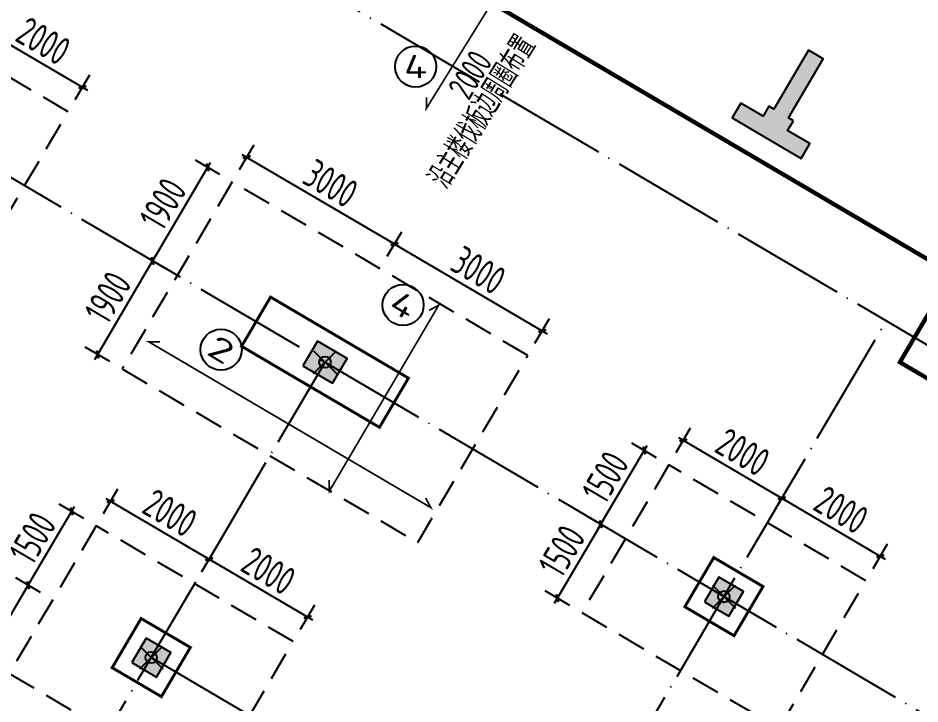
# Model space of a CAD drawing. Extents: x -57409 to 252654, y -8259 to 229119.
# Drawn here: x 162960 to 178747, y 132537 to 144549 of the extents above; entities that cross this region are included whole.
import ezdxf
from ezdxf.enums import TextEntityAlignment as Align

# ---------------------------------------------------------------- set-up
doc = ezdxf.new("R2010")
doc.units = 0
doc.header["$LTSCALE"] = 100
doc.header["$PDMODE"] = 35
doc.header["$PDSIZE"] = 200
doc.linetypes.add('DASHED', pattern=[0.75, 0.5, -0.25])
doc.linetypes.add('DOTE', pattern=[2.42, 2, -0.2, 0.02, -0.2])
doc.layers.get('0').update_dxf_attribs({"linetype": 'CONTINUOUS'})
doc.layers.get('Defpoints').update_dxf_attribs({"linetype": 'CONTINUOUS'})
for name, color, linetype in [('B-TEXT', 3, 'CONTINUOUS'), ('codim', 7, 'CONTINUOUS'), ('COLU', 7, 'CONTINUOUS'), ('CT', 2, 'CONTINUOUS'), ('dote', 253, 'DOTE'), ('h填实-主楼', 254, 'CONTINUOUS'), ('h填实-柱墙', 254, 'CONTINUOUS'), ('wall-主楼', 2, 'CONTINUOUS'), ('Z-AXIS', 3, 'CONTINUOUS'), ('Z-CT', 2, 'CONTINUOUS'), ('Z-TEXT', 2, 'CONTINUOUS'), ('z柱下板带', 140, 'CONTINUOUS'), ('板底钢筋', 24, 'CONTINUOUS'), ('楼板负筋标注', 94, 'CONTINUOUS')]:
    doc.layers.add(name, color=color, linetype=linetype)
doc.layers.add('重心计算', color=7, linetype='CONTINUOUS', plot=False)
doc.styles.add('_TCH_AXIS', font='tssdeng.shx', dxfattribs={"width": 0.7, "bigfont": 'tssdchn.shx'})
doc.styles.add('COMPLEX', font='tssdeng.shx', dxfattribs={"width": 0.7, "bigfont": 'tssdchn.shx'})
doc.styles.add('Jgcad-DIM', font='tssdeng.shx', dxfattribs={"width": 0.7, "bigfont": 'tssdchn.shx'})
doc.styles.get("Standard").update_dxf_attribs({"font": 'tssdeng.shx', "width": 0.7, "bigfont": 'tssdchn.shx'})
doc.styles.add('TSSD_Dimension', font='tssdeng.shx', dxfattribs={"width": 0.7})
doc.dimstyles.new('TSSD_100_100$0', dxfattribs={"dimtxt": 300, "dimasz": 100, "dimexe": 100, "dimexo": 250, "dimgap": 100, "dimtad": 1, "dimdec": 0, "dimzin": 0, "dimdsep": 46, "dimtxsty": 'TSSD_Dimension', "dimblk": '_tsdbk', "dimblk1": '_tsdbk', "dimblk2": '_tsdbk', "dimsah": 1, "dimcen": 0, "dimdle": 100, "dimclrt": 7, "dimadec": 0, "dimazin": 0, "dimtfac": 1, "dimtdec": 0, "dimtix": 1, "dimtmove": 2, "dimatfit": 3, "dimldrblk": '_tsdbk', "dimfxl": 1, "dimtolj": 1, "dimtzin": 0, "dimarcsym": 0})

# ---------------------------------------------------------------- blocks, each defined once
blk = doc.blocks.new('_tsdbk')
blk.add_line((-1, 0), (0, 0))
at = {"const_width": 0.5}
blk.add_lwpolyline([(-0.7, -0.7), (0.7, 0.7)], dxfattribs=at)
blk = doc.blocks.new('*D82')
at = {"layer": 'Defpoints', "color": 0}
for p in [(155999, 133526), (163361, 130066), (162982, 129421)]:
    blk.add_point(p, dxfattribs=at)
at = {"layer": 'Z-AXIS', "color": 0, "lineweight": -2}
for p, q in [((156126, 133742), (156429, 134257)), ((156465, 134121), (163275, 130116)), ((163109, 129636), (163412, 130152))]:
    blk.add_line(p, q, dxfattribs=at)
at = {"layer": 'Z-AXIS', "color": 0, "lineweight": -2, "xscale": 100, "yscale": 100, "zscale": 100}
for p, rotation in [((156379, 134171), 149.5453717284223), ((163361, 130066), 329.5453717284223)]:
    blk.add_blockref('_tsdbk', p, dxfattribs=dict(at, rotation=rotation))
at = {"layer": 'Z-AXIS', "color": 7, "insert": (160047, 132420), "char_height": 500, "attachment_point": 5, "rotation": 329.5454, "style": 'TSSD_Dimension'}
blk.add_mtext('\\A1;8100', dxfattribs=at)
blk = doc.blocks.new('_AXISO')
blk.add_circle((0, 0), 0.5)
at = {"layer": 'B-TEXT', "style": 'COMPLEX', "width": 1.450893}
blk.add_attdef('A', text='', height=0.56, dxfattribs=at).set_placement((0.249375, -0.28), (0.749375, -0.28), align=Align.FIT)
blk = doc.blocks.new('_ArchTick')
at = {"color": 0, "linetype": 'ByBlock', "const_width": 0.4}
blk.add_lwpolyline([(-0.5, -0.5), (0.5, 0.5)], dxfattribs=at)
blk = doc.blocks.new('*D2550')
at = {"layer": 'codim', "color": 0, "lineweight": -2}
blk.add_line((164303, 138572), (165367, 140382), dxfattribs=at)
at = {"layer": 'codim', "color": 7, "lineweight": -2}
for p, q in [((165532, 140169), (165101, 140423)), ((164569, 138532), (164138, 138785))]:
    blk.add_line(p, q, dxfattribs=at)
at = {"layer": 'Defpoints', "color": 0}
for p in [(165316, 140296), (165747, 140043), (164784, 138405)]:
    blk.add_point(p, dxfattribs=at)
at = {"layer": 'codim', "color": 0, "lineweight": -2, "xscale": 100, "yscale": 100, "zscale": 100}
for p, rotation in [((165316, 140296), 59.54537173531483), ((164353, 138658), 239.5453717353148)]:
    blk.add_blockref('_ArchTick', p, dxfattribs=dict(at, rotation=rotation))
at = {"layer": 'codim', "color": 1, "insert": (164533, 139655), "char_height": 500, "attachment_point": 5, "rotation": 59.5454, "style": 'Jgcad-DIM'}
blk.add_mtext('\\A1;1900', dxfattribs=at)
blk = doc.blocks.new('*D2551')
at = {"layer": 'codim', "color": 0, "lineweight": -2}
blk.add_line((165266, 140210), (166330, 142020), dxfattribs=at)
at = {"layer": 'codim', "color": 7, "lineweight": -2}
for p, q in [((166495, 141807), (166064, 142061)), ((165532, 140169), (165101, 140423))]:
    blk.add_line(p, q, dxfattribs=at)
at = {"layer": 'Defpoints', "color": 0}
for p in [(166279, 141934), (166710, 141681), (165747, 140043)]:
    blk.add_point(p, dxfattribs=at)
at = {"layer": 'codim', "color": 0, "lineweight": -2, "xscale": 100, "yscale": 100, "zscale": 100}
for p, rotation in [((166279, 141934), 59.54537173531483), ((165316, 140296), 239.5453717353148)]:
    blk.add_blockref('_ArchTick', p, dxfattribs=dict(at, rotation=rotation))
at = {"layer": 'codim', "color": 1, "insert": (165496, 141292), "char_height": 500, "attachment_point": 5, "rotation": 59.5454, "style": 'Jgcad-DIM'}
blk.add_mtext('\\A1;1900', dxfattribs=at)
blk = doc.blocks.new('*D2552')
at = {"layer": 'codim', "color": 7, "lineweight": -2}
for p, q in [((166837, 141896), (167091, 142327)), ((169423, 140376), (169677, 140807))]:
    blk.add_line(p, q, dxfattribs=at)
at = {"layer": 'codim', "color": 0, "lineweight": -2}
blk.add_line((166878, 142162), (169636, 140540), dxfattribs=at)
at = {"layer": 'Defpoints', "color": 0}
for p in [(166710, 141681), (169550, 140591), (169296, 140160)]:
    blk.add_point(p, dxfattribs=at)
at = {"layer": 'codim', "color": 0, "lineweight": -2, "xscale": 100, "yscale": 100, "zscale": 100}
for p, rotation in [((166964, 142112), 149.5453717339257), ((169550, 140591), 329.5453717339258)]:
    blk.add_blockref('_ArchTick', p, dxfattribs=dict(at, rotation=rotation))
at = {"layer": 'codim', "color": 1, "insert": (168434, 141653), "char_height": 500, "attachment_point": 5, "rotation": 329.5454, "style": 'Jgcad-DIM'}
blk.add_mtext('\\A1;3000', dxfattribs=at)
blk = doc.blocks.new('*D2553')
at = {"layer": 'codim', "color": 7, "lineweight": -2}
for p, q in [((169423, 140376), (169677, 140807)), ((172009, 138855), (172263, 139286))]:
    blk.add_line(p, q, dxfattribs=at)
at = {"layer": 'codim', "color": 0, "lineweight": -2}
blk.add_line((169464, 140642), (172222, 139020), dxfattribs=at)
at = {"layer": 'Defpoints', "color": 0}
for p in [(169296, 140160), (172136, 139070), (171883, 138639)]:
    blk.add_point(p, dxfattribs=at)
at = {"layer": 'codim', "color": 0, "lineweight": -2, "xscale": 100, "yscale": 100, "zscale": 100}
for p, rotation in [((169550, 140591), 149.5453717339257), ((172136, 139070), 329.5453717339258)]:
    blk.add_blockref('_ArchTick', p, dxfattribs=dict(at, rotation=rotation))
at = {"layer": 'codim', "color": 1, "insert": (171020, 140132), "char_height": 500, "attachment_point": 5, "rotation": 329.5454, "style": 'Jgcad-DIM'}
blk.add_mtext('\\A1;3000', dxfattribs=at)
blk = doc.blocks.new('*D2557')
at = {"layer": 'codim', "color": 7, "lineweight": -2}
for p, q in [((162238, 144136), (162491, 144567)), ((163962, 143123), (164215, 143554))]:
    blk.add_line(p, q, dxfattribs=at)
at = {"layer": 'codim', "color": 0, "lineweight": -2}
blk.add_line((162279, 144402), (164175, 143287), dxfattribs=at)
at = {"layer": 'Defpoints', "color": 0}
for p in [(162111, 143921), (164089, 143338), (163835, 142907)]:
    blk.add_point(p, dxfattribs=at)
at = {"layer": 'codim', "color": 0, "lineweight": -2, "xscale": 100, "yscale": 100, "zscale": 100}
for p, rotation in [((162365, 144352), 149.5453717339221), ((164089, 143338), 329.5453717339221)]:
    blk.add_blockref('_ArchTick', p, dxfattribs=dict(at, rotation=rotation))
at = {"layer": 'codim', "color": 1, "insert": (163404, 144147), "char_height": 500, "attachment_point": 5, "rotation": 329.5454, "style": 'Jgcad-DIM'}
blk.add_mtext('\\A1;2000', dxfattribs=at)
blk = doc.blocks.new('*D2343')
at = {"layer": 'codim', "color": 0, "lineweight": -2}
blk.add_line((162326, 133238), (163188, 134703), dxfattribs=at)
at = {"layer": 'codim', "color": 7, "lineweight": -2}
for p, q in [((163353, 134490), (162922, 134744)), ((162592, 133197), (162161, 133451))]:
    blk.add_line(p, q, dxfattribs=at)
at = {"layer": 'Defpoints', "color": 0}
for p in [(163137, 134617), (163568, 134364), (162808, 133071)]:
    blk.add_point(p, dxfattribs=at)
at = {"layer": 'codim', "color": 0, "lineweight": -2, "xscale": 100, "yscale": 100, "zscale": 100}
for p, rotation in [((163137, 134617), 59.54537173531506), ((162377, 133324), 239.5453717353151)]:
    blk.add_blockref('_ArchTick', p, dxfattribs=dict(at, rotation=rotation))
at = {"layer": 'codim', "color": 1, "insert": (162455, 134148), "char_height": 500, "attachment_point": 5, "rotation": 59.5454, "style": 'Jgcad-DIM'}
blk.add_mtext('\\A1;1500', dxfattribs=at)
blk = doc.blocks.new('*D2344')
at = {"layer": 'codim', "color": 0, "lineweight": -2}
blk.add_line((163087, 134531), (163948, 135996), dxfattribs=at)
at = {"layer": 'codim', "color": 7, "lineweight": -2}
for p, q in [((164113, 135783), (163682, 136037)), ((163353, 134490), (162922, 134744))]:
    blk.add_line(p, q, dxfattribs=at)
at = {"layer": 'Defpoints', "color": 0}
for p in [(163898, 135910), (164329, 135657), (163568, 134364)]:
    blk.add_point(p, dxfattribs=at)
at = {"layer": 'codim', "color": 0, "lineweight": -2, "xscale": 100, "yscale": 100, "zscale": 100}
for p, rotation in [((163898, 135910), 59.54537173531506), ((163137, 134617), 239.5453717353151)]:
    blk.add_blockref('_ArchTick', p, dxfattribs=dict(at, rotation=rotation))
at = {"layer": 'codim', "color": 1, "insert": (163216, 135441), "char_height": 500, "attachment_point": 5, "rotation": 59.5454, "style": 'Jgcad-DIM'}
blk.add_mtext('\\A1;1500', dxfattribs=at)
blk = doc.blocks.new('*D2345')
at = {"layer": 'codim', "color": 7, "lineweight": -2}
for p, q in [((164455, 135872), (164709, 136303)), ((166179, 134859), (166433, 135290))]:
    blk.add_line(p, q, dxfattribs=at)
at = {"layer": 'codim', "color": 0, "lineweight": -2}
blk.add_line((164496, 136138), (166392, 135023), dxfattribs=at)
at = {"layer": 'Defpoints', "color": 0}
for p in [(164329, 135657), (166306, 135074), (166053, 134643)]:
    blk.add_point(p, dxfattribs=at)
at = {"layer": 'codim', "color": 0, "lineweight": -2, "xscale": 100, "yscale": 100, "zscale": 100}
for p, rotation in [((164582, 136088), 149.5453717339264), ((166306, 135074), 329.5453717339264)]:
    blk.add_blockref('_ArchTick', p, dxfattribs=dict(at, rotation=rotation))
at = {"layer": 'codim', "color": 1, "insert": (165621, 135883), "char_height": 500, "attachment_point": 5, "rotation": 329.5454, "style": 'Jgcad-DIM'}
blk.add_mtext('\\A1;2000', dxfattribs=at)
blk = doc.blocks.new('*D2346')
at = {"layer": 'codim', "color": 7, "lineweight": -2}
for p, q in [((166179, 134859), (166433, 135290)), ((167903, 133845), (168157, 134276))]:
    blk.add_line(p, q, dxfattribs=at)
at = {"layer": 'codim', "color": 0, "lineweight": -2}
blk.add_line((166220, 135125), (168116, 134010), dxfattribs=at)
at = {"layer": 'Defpoints', "color": 0}
for p in [(166053, 134643), (168030, 134060), (167777, 133629)]:
    blk.add_point(p, dxfattribs=at)
at = {"layer": 'codim', "color": 0, "lineweight": -2, "xscale": 100, "yscale": 100, "zscale": 100}
for p, rotation in [((166306, 135074), 149.5453717339264), ((168030, 134060), 329.5453717339264)]:
    blk.add_blockref('_ArchTick', p, dxfattribs=dict(at, rotation=rotation))
at = {"layer": 'codim', "color": 1, "insert": (167345, 134869), "char_height": 500, "attachment_point": 5, "rotation": 329.5454, "style": 'Jgcad-DIM'}
blk.add_mtext('\\A1;2000', dxfattribs=at)
blk = doc.blocks.new('*D2383')
at = {"layer": 'codim', "color": 0, "lineweight": -2}
blk.add_line((172350, 134304), (173212, 135770), dxfattribs=at)
at = {"layer": 'codim', "color": 7, "lineweight": -2}
for p, q in [((173376, 135557), (172945, 135810)), ((172616, 134264), (172185, 134517))]:
    blk.add_line(p, q, dxfattribs=at)
at = {"layer": 'Defpoints', "color": 0}
for p in [(173161, 135684), (173592, 135430), (172832, 134137)]:
    blk.add_point(p, dxfattribs=at)
at = {"layer": 'codim', "color": 0, "lineweight": -2, "xscale": 100, "yscale": 100, "zscale": 100}
for p, rotation in [((173161, 135684), 59.54537173531424), ((172401, 134391), 239.5453717353143)]:
    blk.add_blockref('_ArchTick', p, dxfattribs=dict(at, rotation=rotation))
at = {"layer": 'codim', "color": 1, "insert": (172479, 135215), "char_height": 500, "attachment_point": 5, "rotation": 59.5454, "style": 'Jgcad-DIM'}
blk.add_mtext('\\A1;1500', dxfattribs=at)
blk = doc.blocks.new('*D2384')
at = {"layer": 'codim', "color": 0, "lineweight": -2}
blk.add_line((173110, 135598), (173972, 137063), dxfattribs=at)
at = {"layer": 'codim', "color": 7, "lineweight": -2}
for p, q in [((174137, 136850), (173706, 137104)), ((173376, 135557), (172945, 135810))]:
    blk.add_line(p, q, dxfattribs=at)
at = {"layer": 'Defpoints', "color": 0}
for p in [(173921, 136977), (174352, 136723), (173592, 135430)]:
    blk.add_point(p, dxfattribs=at)
at = {"layer": 'codim', "color": 0, "lineweight": -2, "xscale": 100, "yscale": 100, "zscale": 100}
for p, rotation in [((173921, 136977), 59.54537173531424), ((173161, 135684), 239.5453717353143)]:
    blk.add_blockref('_ArchTick', p, dxfattribs=dict(at, rotation=rotation))
at = {"layer": 'codim', "color": 1, "insert": (173239, 136508), "char_height": 500, "attachment_point": 5, "rotation": 59.5454, "style": 'Jgcad-DIM'}
blk.add_mtext('\\A1;1500', dxfattribs=at)
blk = doc.blocks.new('*D2385')
at = {"layer": 'codim', "color": 7, "lineweight": -2}
for p, q in [((174479, 136939), (174732, 137370)), ((176203, 135925), (176456, 136356))]:
    blk.add_line(p, q, dxfattribs=at)
at = {"layer": 'codim', "color": 0, "lineweight": -2}
blk.add_line((174519, 137205), (176416, 136090), dxfattribs=at)
at = {"layer": 'Defpoints', "color": 0}
for p in [(174352, 136723), (176330, 136141), (176076, 135710)]:
    blk.add_point(p, dxfattribs=at)
at = {"layer": 'codim', "color": 0, "lineweight": -2, "xscale": 100, "yscale": 100, "zscale": 100}
for p, rotation in [((174606, 137154), 149.5453717339241), ((176330, 136141), 329.5453717339241)]:
    blk.add_blockref('_ArchTick', p, dxfattribs=dict(at, rotation=rotation))
at = {"layer": 'codim', "color": 1, "insert": (175645, 136949), "char_height": 500, "attachment_point": 5, "rotation": 329.5454, "style": 'Jgcad-DIM'}
blk.add_mtext('\\A1;2000', dxfattribs=at)
blk = doc.blocks.new('*D2386')
at = {"layer": 'codim', "color": 7, "lineweight": -2}
for p, q in [((176203, 135925), (176456, 136356)), ((177927, 134911), (178180, 135342))]:
    blk.add_line(p, q, dxfattribs=at)
at = {"layer": 'codim', "color": 0, "lineweight": -2}
blk.add_line((176243, 136191), (178140, 135076), dxfattribs=at)
at = {"layer": 'Defpoints', "color": 0}
for p in [(176076, 135710), (178054, 135127), (177800, 134696)]:
    blk.add_point(p, dxfattribs=at)
at = {"layer": 'codim', "color": 0, "lineweight": -2, "xscale": 100, "yscale": 100, "zscale": 100}
for p, rotation in [((176330, 136141), 149.5453717339241), ((178054, 135127), 329.5453717339241)]:
    blk.add_blockref('_ArchTick', p, dxfattribs=dict(at, rotation=rotation))
at = {"layer": 'codim', "color": 1, "insert": (177369, 135936), "char_height": 500, "attachment_point": 5, "rotation": 329.5454, "style": 'Jgcad-DIM'}
blk.add_mtext('\\A1;2000', dxfattribs=at)

msp = doc.modelspace()

# ---------------------------------------------------------------- hatches: boundary and pattern name
at = {"layer": 'h填实-主楼'}
msp.add_hatch(color=256, dxfattribs=at).paths.add_polyline_path([(176532.4, 142749.7), (176446.2, 142800.4), (177054.4, 143834.8), (176795.8, 143986.9), (176187.6, 142952.5), (176101.4, 143003.1), (176000, 142830.7), (175612.1, 143058.8), (175460.1, 142800.2), (176666.9, 142090.6), (176819, 142349.2), (176431.1, 142577.3)])
at = {"layer": 'h填实-柱墙'}
for points in [[(167948.1, 138458.7), (168465.3, 138154.6), (168718.8, 138585.6), (168201.6, 138889.7)], [(174973.7, 134327.8), (175404.7, 134074.4), (175658.1, 134505.4), (175227.1, 134758.8)], [(164950.1, 133261.2), (165381.1, 133007.7), (165634.5, 133438.7), (165203.5, 133692.2)]]:
    msp.add_hatch(color=256, dxfattribs=at).paths.add_polyline_path(points)

# ---------------------------------------------------------------- linework, layer by layer
at = {"layer": 'COLU'}
for points in [[(167948.1, 138458.7), (168465.3, 138154.6), (168718.8, 138585.6), (168201.6, 138889.7)], [(174973.7, 134327.8), (175404.7, 134074.4), (175658.1, 134505.4), (175227.1, 134758.8)], [(164950.1, 133261.2), (165381.1, 133007.7), (165634.5, 133438.7), (165203.5, 133692.2)]]:
    msp.add_lwpolyline(points, close=True, dxfattribs=at)
at = {"layer": 'CT', "const_width": 75}
msp.add_lwpolyline([(189270.7, 146164.4), (183137.7, 135733.8), (178396.5, 138521.5), (179308.9, 140073.2), (166723.2, 147473.3)], dxfattribs=at)
at = {"layer": 'CT', "const_width": 50}
for points in [[(169793.7, 138243.6), (167380, 139662.8), (166873.2, 138800.7), (169286.9, 137381.5)], [(174631.5, 134239), (175493.5, 133732.2), (176000.3, 134594.2), (175138.3, 135101)], [(164607.9, 133172.4), (165469.9, 132665.5), (165976.8, 133527.5), (165114.7, 134034.4)]]:
    msp.add_lwpolyline(points, close=True, dxfattribs=at)
at = {"layer": 'dote', "ltscale": 10}
for p, q in [((200243.4, 126256.1), (135433.8, 164362.7)), ((205439.6, 116704.5), (161351, 142627.7)), ((163455.5, 114245.1), (178154.3, 139244)), ((156473, 118350.6), (168333.4, 138522.1)), ((202398.5, 111532.3), (165292.3, 133350))]:
    msp.add_line(p, q, dxfattribs=at)
at = {"layer": 'wall-主楼'}
msp.add_lwpolyline([(176532.4, 142749.7), (176446.2, 142800.4), (177054.4, 143834.8), (176795.8, 143986.9), (176187.6, 142952.5), (176101.4, 143003.1), (176000, 142830.7), (175612.1, 143058.8), (175460.1, 142800.2), (176666.9, 142090.6), (176819, 142349.2), (176431.1, 142577.3)], close=True, dxfattribs=at)
at = {"layer": 'Z-CT', "color": 1, "const_width": 50}
msp.add_lwpolyline([(189270.7, 146164.4), (183137.7, 135733.8), (178396.5, 138521.5), (179308.9, 140073.2), (166723.2, 147473.3)], dxfattribs=at)
at = {"layer": 'z柱下板带', "linetype": 'DASHED', "ltscale": 10}
for points in [[(158866.7, 142348.3), (162314.8, 140320.9), (163835.3, 142907), (160387.2, 144934.4)], [(172831.6, 134137.3), (176279.7, 132109.8), (177800.2, 134695.9), (174352.1, 136723.4)], [(162808, 133070.6), (166256.1, 131043.2), (167776.7, 133629.3), (164328.5, 135656.7)]]:
    msp.add_lwpolyline(points, close=True, dxfattribs=at)
at = {"layer": 'z柱下板带', "color": 6, "linetype": 'DASHED', "ltscale": 10}
msp.add_lwpolyline([(169956.5, 135363.7), (171882.6, 138639.4), (166710.4, 141680.6), (164784.3, 138404.8)], close=True, dxfattribs=at)
at = {"layer": '板底钢筋', "const_width": 30}
for points in [[(170110.2, 143160.2), (170107.3, 142965.9), (171251.4, 144810.8), (171078.6, 144721.8)], [(168407.9, 136458.4), (168409.6, 136264), (170325.1, 139521.8), (170154.4, 139428.8)], [(165442.7, 138880.7), (165248.3, 138879), (170186.2, 135975.6), (170093.2, 136146.3)]]:
    msp.add_lwpolyline(points, dxfattribs=at)
at = {"layer": '重心计算', "color": 5}
for p in [(168333.4, 138522.1), (168333.4, 138522.1), (175315.9, 134416.6), (175315.9, 134416.6), (165292.3, 133350), (165292.3, 133350)]:
    msp.add_point(p, dxfattribs=at)

# ---------------------------------------------------------------- block references
at = {"layer": 'Z-TEXT'}
ref = msp.add_blockref('_AXISO', (169919.6, 143698.4), dxfattribs=dict(at, xscale=720.0000000000074, yscale=720, zscale=720, rotation=359.9996457873825))
ref.add_attrib('A', '4', dxfattribs={"layer": 'Z-AXIS', "color": 7, "height": 407.3, "rotation": 359.99965, "style": '_TCH_AXIS', "width": 1.733333}).set_placement((169716, 143494.7), (170123.3, 143494.7), align=Align.FIT)
ref = msp.add_blockref('_AXISO', (169700, 139523.6), dxfattribs=dict(at, xscale=720.0000000000108, yscale=720.0000000000031, zscale=720, rotation=329.5450175198786))
ref.add_attrib('A', '4', dxfattribs={"layer": 'Z-AXIS', "color": 7, "height": 407.3, "rotation": 329.54502, "style": '_TCH_AXIS', "width": 1.733333}).set_placement((169421.2, 139451.3), (169772.3, 139244.8), align=Align.FIT)
ref = msp.add_blockref('_AXISO', (166514.8, 138742.2), dxfattribs=dict(at, xscale=720.0000000000108, yscale=720.0000000000032, zscale=720, rotation=329.5450175198786))
ref.add_attrib('A', '2', dxfattribs={"layer": 'Z-AXIS', "color": 7, "height": 407.3, "rotation": 329.54502, "style": '_TCH_AXIS', "width": 1.857143}).set_placement((166236.1, 138669.9), (166587.2, 138463.4), align=Align.FIT)

# ---------------------------------------------------------------- texts
at = {"layer": '楼板负筋标注', "width": 0.7}
for s, p in [('沿主楼伐板边周圈布置', (170480.2, 141524.4)), ('2000', (170847.4, 143086.1))]:
    msp.add_text(s, height=450, rotation=58.19574, dxfattribs=at).set_placement(p)

# ---------------------------------------------------------------- dimensions: what is measured, and where the dimension line sits
at = {"layer": 'codim'}
for base, p1, p2, angle, picture, middle in [((164088.8, 143338), (162111.3, 143920.7), (163835.3, 142907), 329.54537, '*D2557', (163404.1, 144146.6)), ((169549.9, 140591), (166710.4, 141680.6), (169296.5, 140160), 329.54537, '*D2552', (168434.3, 141653)), ((166279.4, 141934), (165747.4, 140042.7), (166710.4, 141680.6), 59.54537, '*D2551', (165496.1, 141292.5)), ((172136, 139070.4), (169296.5, 140160), (171882.6, 138639.4), 329.54537, '*D2553', (171020.3, 140132.4)), ((165316.3, 140296.1), (164784.3, 138404.8), (165747.4, 140042.7), 59.54537, '*D2550', (164533.1, 139654.6)), ((176329.6, 136140.7), (174352.1, 136723.4), (176076.2, 135709.7), 329.54537, '*D2385', (175645, 136949.2)), ((173921.1, 136976.8), (173591.8, 135430.3), (174352.1, 136723.4), 59.54537, '*D2384', (173239.2, 136507.7)), ((178053.7, 135127), (176076.2, 135709.7), (177800.2, 134695.9), 329.54537, '*D2386', (177369, 135935.5)), ((166306, 135074), (164328.5, 135656.7), (166052.6, 134643), 329.54537, '*D2345', (165621.4, 135882.6)), ((163897.5, 135910.1), (163568.2, 134363.7), (164328.5, 135656.7), 59.54537, '*D2344', (163215.7, 135441)), ((173160.8, 135683.7), (172831.6, 134137.3), (173591.8, 135430.3), 59.54537, '*D2383', (172479, 135214.6)), ((168030.1, 134060.3), (166052.6, 134643), (167776.7, 133629.3), 329.54537, '*D2346', (167345.5, 134868.9)), ((163137.2, 134617.1), (162808, 133070.6), (163568.2, 134363.7), 59.54537, '*D2343', (162455.4, 134148))]:
    dim = msp.add_linear_dim(base=base, p1=p1, p2=p2, angle=angle, dimstyle='TSSD_100_100$0', override={"dimtxt": 500, "dimexe": 250, "dimtxsty": 'Jgcad-DIM', "dimblk": 'ArchTick', "dimblk1": 'ArchTick', "dimblk2": 'ArchTick', "dimclre": 7, "dimclrt": 1, "dimadec": 3}, dxfattribs=at)
    dim.commit()
    dim.dimension.update_dxf_attribs({"geometry": picture, "text_midpoint": middle})
at = {"layer": 'Z-AXIS'}
dim = msp.add_linear_dim(base=(163361.2, 130065.7), p1=(155999.5, 133526.1), p2=(162981.9, 129420.5), angle=329.54537, dimstyle='TSSD_100_100$0', override={"dimtxt": 500}, dxfattribs=at)
dim.commit()
dim.dimension.update_dxf_attribs({"geometry": '*D82', "text_midpoint": (160047.4, 132420.1)})

doc.saveas('drawing.dxf')
